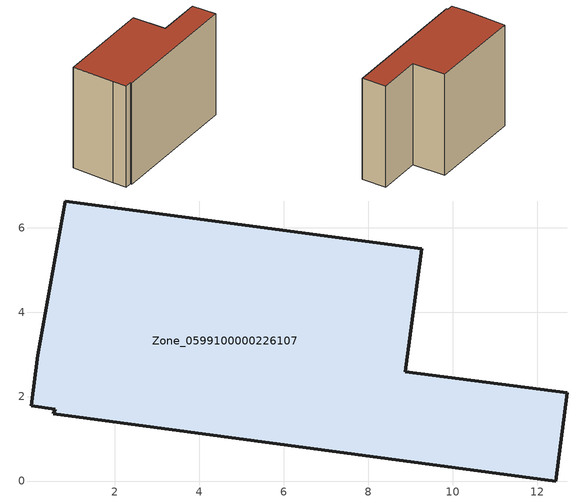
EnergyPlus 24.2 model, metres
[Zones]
Zone_0599100000226107
 floor ground (C_G): 0.55,1.59 0.58,1.7 0.02,1.79 0.17,2.98 0.83,6.63 9.27,5.5 8.88,2.59 12.72,2.09 12.45,0 z0
 wall outside (C_F): 12.45,0 12.72,2.09 8.88,2.59 9.27,5.5 0.83,6.63 0.17,2.98 0.02,1.79 0.58,1.7 0.55,1.59 12.45,0 z0:9.09
 roof outside (C_R): 0.58,1.7 0.55,1.59 12.45,0 12.72,2.09 8.88,2.59 9.27,5.5 0.83,6.63 0.17,2.98 0.02,1.79 z9.09
[BUILDING]
Pand.0599100000226107: North Axis=0; Terrain=City; Loads Convergence Tolerance Value=0.04; Temperature Convergence Tolerance Value=0.4; Solar Distribution=FullExterior; Maximum Number of Warmup Days=25; Minimum Number of Warmup Days=1
[Site:Location]
Rotterdam.The.Hague.AP_ZH_NLD Design_Conditions: Latitude=51.96; Longitude=4.45; Time Zone=1; Elevation=-4.5
[SITE:GROUNDTEMPERATURE:BUILDINGSURFACE]
18, 18, 18, 18, 18, 18, 18, 18, 18, 18, 18, 18
[MATERIAL] Thermal Absorptance=0.9; Solar Absorptance=0.7; Visible Absorptance=0.7
Name | Roughness | Thickness | Conductivity | Density | Specific Heat
G.TI.1946 | MediumSmooth | 0.15 | 1 | 540 | 1210
F.TI.1946 | Rough | 0.3 | 0.857143 | 1920 | 840
R.TI.1946 | MediumRough | 0.2 | 0.1 | 1500 | 1000
[CONSTRUCTION]
C_G: G.TI.1946
C_F: F.TI.1946
C_R: R.TI.1946
[ZONE]
Zone_0599100000226107: Type=1; Multiplier=1; Ceiling Height=Autocalculate; Volume=Autocalculate; Floor Area=autocalculate; Part of Total Floor Area=Yes
[ZONEINFILTRATION:DESIGNFLOWRATE]
Infil_Zone_0599100000226107: Zone or ZoneList or Space or SpaceList=Zone_0599100000226107; Schedule=AlwaysOn; Design Flow Rate Calculation Method=Flow/Area; Flow Rate per Floor Area=0.003; Constant Term Coefficient=1; Temperature Term Coefficient=0; Velocity Term Coefficient=0; Velocity Squared Term Coefficient=0
[HVACTEMPLATE:ZONE:IDEALLOADSAIRSYSTEM]
Zone_0599100000226107: Maximum Heating Supply Air Temperature=50; Minimum Cooling Supply Air Temperature=13; Maximum Heating Supply Air Humidity Ratio=0.0156; Minimum Cooling Supply Air Humidity Ratio=0.0077; Heating Limit=NoLimit; Cooling Limit=NoLimit; Dehumidification Control Type=ConstantSensibleHeatRatio; Cooling Sensible Heat Ratio=0.7; Dehumidification Setpoint=60; Humidification Control Type=None; Humidification Setpoint=30; Outdoor Air Method=None; Outdoor Air Flow Rate per Person=0.00944; Outdoor Air Flow Rate per Zone Floor Area=0; Outdoor Air Flow Rate per Zone=0; Demand Controlled Ventilation Type=None; Outdoor Air Economizer Type=NoEconomizer; Heat Recovery Type=None; Sensible Heat Recovery Effectiveness=0.7; Latent Heat Recovery Effectiveness=0.65
[ZONECONTROL:THERMOSTAT]
ThermostatControl_Zone_0599100000226107: Zone or ZoneList=Zone_0599100000226107; Control Type Schedule=DualSetpointControlType; Control 1=Thermostat_Zone_0599100000226107; Temperature Difference Between Cutout And Setpoint=0
[THERMOSTATSETPOINT:DUALSETPOINT]
Thermostat_Zone_0599100000226107: Heating Setpoint Temperature Schedule=HeatingSetpoint_Zone_0599100000226107; Cooling Setpoint Temperature Schedule=CoolingSetpoint_Zone_0599100000226107
[SCHEDULE:COMPACT]
HeatingSetpoint_Zone_0599100000226107: Through: 12/31, For: AllDays, Until: 24:00, 21
CoolingSetpoint_Zone_0599100000226107: Through: 12/31, For: AllDays, Until: 24:00, 24
DualSetpointControlType: Through: 12/31, For: AllDays, Until: 24:00, 4
AlwaysOn: Through: 12/31, For: AllDays, Until: 24:00, 1
